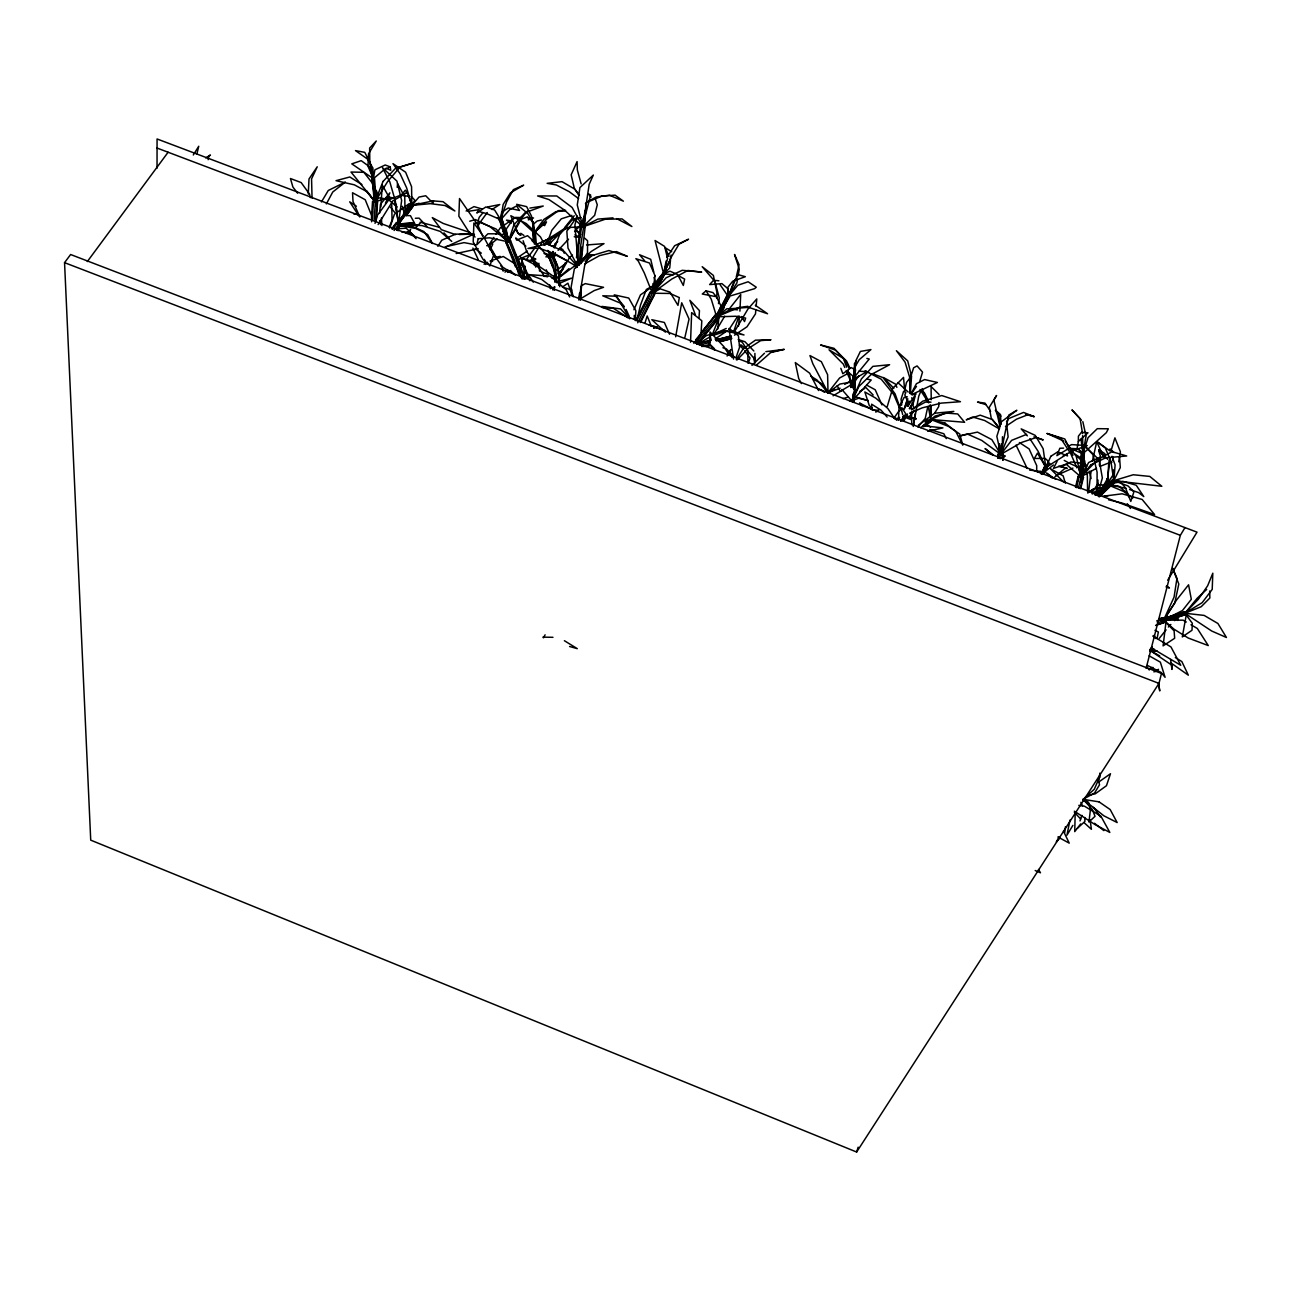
<?xml version="1.0" encoding="UTF-8"?>
<svg xmlns="http://www.w3.org/2000/svg" width="1291" height="1291" viewBox="0 0 1291 1291"><rect width="100%" height="100%" fill="white"/><g stroke="black" fill="none" stroke-linecap="round" stroke-linejoin="round"><path stroke-width="1.5" d="M157.034 168.201L157.066 138.96L1197.015 532.15L1167.677 580.24M1097.027 495.115L1097.092 472.199L1093.041 454.739L1084.908 446.153L1099.206 459.903L1102.353 478.009L1097.56 495.115M747.876 362.932L747.925 350.958L742.244 342.228L738.613 340.566M1078.356 441.425L1078.405 436.18L1081.455 432.275L1087.99 432.808L1078.356 441.425L1077.162 447.961L1082.891 453.722L1106.322 432.663L1108.34 428.79L1097.302 428.66L1088.071 437.681L1082.891 453.722L1069.109 447.961M716.828 298.027L716.876 292.411L713.374 275.403L702.191 266.688L714.891 281.486M1036.657 471.441L1036.721 465.664L1029.121 448.929L1019.406 442.539M473.039 234.171L474.475 234.833M1003.059 460.241L1003.414 454.513L999.186 454.351L999.412 443.765M999.412 454.4L999.637 443.83M1000.412 454.432L1000.525 449.155M1001.17 449.01L1001.251 445.492M1001.606 454.432L1001.832 443.862M1001.994 458.353L1002.268 445.524M1075.129 815.283L1074.741 831.614L1080.664 823.932M554.162 290.378L554.275 286.586M931.134 405.6L930.779 417.493L930.246 404.761M556.921 282.826L555.275 264.8L551.176 254.972L553.807 256.764L557.89 266.591L558.955 273.514M558.842 285.376L559.1 277.517L555.227 277.581L555.404 280.389M559.729 286.715L559.1 277.517M938.88 402.534L938.751 406.536L934.732 413.007M555.098 281.438L555.227 277.581M1081.584 457.095L1081.729 453.302L1084.488 453.722L1081.793 454.142L1081.729 453.302M1081.793 454.142L1079.744 477.025L1082.391 476.992L1084.053 465.276M1082.939 454.303L1080.89 477.283M1081.293 453.738L1079.744 477.025M1083.778 459.112L1083.988 453.319M1084.069 454.142L1081.971 477.25M371.614 221.778L371.856 216.113L365.224 199.734L352.524 192.746L353.024 201.525L359.834 217.033M690.54 342.196L691.653 312.616L701.82 320.765L700.997 334.062L693.848 343.39M898.455 420.301L899.036 407.456L904.055 397.515L907.395 396.853M308.275 194.086L309.001 178.997L317.231 166.797L311.567 178.9L312.051 198.088M739.904 311.147L740.711 294.461L728.769 309.582M635.317 320.636L635.85 310.711L628.733 298.043L614.258 294.864L617.211 297.108L629.798 318.683M1097.14 495.131L1097.995 480.01M576.319 261.863L575.964 267.447L576.238 261.524M576.48 257.797L580.369 226.296L585.146 227.006L583.822 227.587M580.934 263.654L581.999 246.92M581.111 262.154L585.146 227.006M584.855 210.917L583.322 226.651L584.178 227.151L586.243 203.445L585.436 203.575M997.814 458.111L998.056 454.222L999.234 454.254M998.201 458.192L998.056 454.222M999.928 458.289L1000.186 454.4L1002.252 454.497L1002.462 436.745M371.453 218.34L372.534 201.444L375.391 200.96L377.537 202.058L376.423 219.373M372.179 215.387L372.421 211.595M372.324 219.648L373.519 200.976M374.196 219.728L375.391 200.96M376.31 206.399L376.569 202.526L377.537 202.058M375.826 220.422L377.053 201.396M579.352 265.171L580.53 246.581L583.71 226.49M586.211 203.22L584.161 226.909M698.964 318.425L699.464 310.647L689.862 300.303L695.413 314.939M1002.655 460.145L1003.026 454.448L1001.283 454.335M652.988 283.568L652.342 293.202L666.14 277.775L682.229 270.303L701.675 272.094L687.877 270.497L671.949 278.953L653.859 292.105M910.349 393.497L911.543 376.246L907.702 360.867L896.39 350.716L905.056 362.142L909.574 377.053L910.155 393.577L910.284 378.182L913.625 367.774L917.078 365.918L922.532 372.115L919.612 381.894M1108.808 462.646L1107.678 478.332L1097.995 495.324M578.723 243.289L578.997 239.69M579.256 236.092L579.53 232.493L576.561 230.799L580.692 234.542M1099.561 777.36L1099.884 773.438M755.816 310.114L755.493 313.858L746.973 326.817L734.482 335.16M756.139 306.387L756.784 298.931L747.957 309.017L734.176 332.158M851.931 387.058L852.915 376.907L855.772 377.166C853.948 380.91 855.998 405.89 851.415 400.726M852.722 387.316L852.802 377.182M853.738 389.414L854.803 377.521L855.772 377.166M853.932 388.881L854.642 380.893M855.691 377.424L853.303 401.323M1083.488 799.774L1082.794 799.887M670.497 259.83L669.739 268.012L663.639 273.837L655.053 240.513L664.623 246.436L667.576 258.507L663.639 273.837L673.563 274.789M717.764 328.979L718.926 317.199M379.554 213.354L380.474 204.268L389.882 192.843L385.444 203.316M1099.206 778.925L1099.803 773.277M397.208 187.356L397.596 183.677L404.745 196.829L405.035 210.465L403.502 213.773M489.45 247.13L489.596 245.79L486.691 245.677M582.015 220.729L581.418 226.877L582.047 220.987M582.16 226.522L583.032 218.679M579.078 297.188L579.514 293.202M580.417 299.609L581.418 285.908M580.482 300.012L581.466 286.295M852.415 401.388L853.286 393.416M584.258 219.405L584.694 215.484M853.27 394.868L853.383 401.098M1125.978 488.305L1106.92 484.399L1110.115 457.934M738.468 326.139L739.469 317.279M1088.587 492L1091.089 471.102M1099.319 465.196L1100.432 456.143L1098.802 451.059M1064.752 832.388L1065.478 826.627M1092.347 461.339L1096.721 441.732L1103.627 456.869M398.693 222.036L401.646 200.476L396.918 181.111L382.507 167.717L389.85 181.999L395.288 200.815L398.177 222.068L394.594 199.524M718.49 303.595L719.297 297.931L715.375 283.31M1081.309 464.695L1079.228 476.686M1082.439 472.732L1083.278 466.874M581.725 226.183L578.546 246.468L577.238 266.914L575.899 267.092M913.35 424.9L915.141 413.878M718.167 316.553L717.15 322.492L712.325 334.563M1001.058 452.528L1008.707 415.121L1016.856 410.264L1001.413 421.754L996.846 436.358L1000.751 454.367L1021.601 442.442L1036.415 437.455L1043.225 439.941L1033.978 436.842M1118.732 461.775L1120.41 451.85L1114.908 437.843L1111.244 450.123M737.564 279.05L736.887 282.971L728.269 296.543L720.184 284.827M738.242 275.128L739.259 269.238L734.531 254.472L739.081 264.752L736.306 276.903M583.112 224.989L589.196 184.258L593.344 175.06L579.933 187.598L577.271 204.962L582.79 226.893L564.457 210.046L548.998 199.589L537.605 195.942L556.76 195.974L572.107 207.464L582.79 226.893M1177.747 620.455L1178.393 616.791L1174.616 620.632M913.253 426.482L918.724 396.272L920.919 390.947L928.665 402.84M671.094 255.005L670.19 259.927L663.639 273.837L669.997 271.191L677.597 274.531M739.001 315.827L733.578 331.884M208.141 159.681L208.771 156.356L210.417 155.017L205.672 157.922M666.108 261.04L663.639 273.837L671.627 256.473L679.034 244.177L688.539 239.222L674.677 245.693L666.818 257.393M1069.997 820.011L1066.947 835.164L1072.869 825.385M1157.026 638.625L1158.382 631.993L1154.945 630.363M578.901 300.093L584.71 265.397L589.229 255.457L574.382 268.673L571.074 287.457L573.188 296.688M584.355 219.341L590.633 195.07L588.712 194.15L591.165 197.184M1165.047 621.052L1163.788 622.456L1162.723 621.068L1162.481 617.727L1163.449 617.727L1164.498 619.099L1160.835 620.325M927.809 406.746L925.227 418.445L917.933 426.966M684.908 337.371L689.055 319.038L681.713 302.788L675.661 336.79M653.536 287.958L655.118 280.97L653.988 277.452M904.781 389.85L906.476 382.443L911.236 376.569M1164.482 620.648L1163.691 621.471L1162.949 618.712L1184.234 611.886L1185.493 612.676L1185.59 614.661L1169.614 619.745M636.77 320.733L640.514 305.047L646.323 289.491L656.457 283.923L640.481 294.864L633.946 309.727M196.926 153.823L198.749 146.254L193.295 154.985M522.468 277.597L525.211 266.204M1075.5 487.191L1078.163 476.298L1080.648 476.347L1083.488 477.38L1080.728 488.547M1076.581 485.287L1078.824 476.089M1076.42 487.643L1079.05 476.799L1078.163 476.298M1078.324 488.24L1080.987 477.331L1083.488 477.38M1081.213 482.479L1082.584 476.863M1080.115 488.627L1082.826 477.573M1158.979 683.391L1161.48 673.45L70.618 254.521L64.55 262.654L90.725 840.151L856.643 1152.04L1158.979 683.391L64.55 262.654M1185.59 614.661L1184.234 611.886M1146.101 668.335L1180.345 535.329L1184.993 527.599M552.855 251.455L551.354 257.167L553.371 251.584M553.871 247.63L554.872 243.821L557.696 241.546M375.036 223.375L377.117 215.694L388.769 199.879L407.117 192.569L392.787 200.944L378.134 224.553M1128.657 496.648L1127.253 493.194L1118.668 486.142L1106.92 484.399L1108.485 478.671M915.093 396.611L913.06 403.744L909.332 408.456M841.877 389.495L851.915 401.065L855.078 390.027L850.462 385.251L840.328 391.302L837.165 385.799M398.064 230.782L399.129 227.2M887.272 406.423L892.71 388.365L903.522 377.408L904.846 392.125M748.409 363.174L750.006 357.897L744.633 350.765M900.892 405.1L902.022 401.388M478.073 221.019L479.219 217.291L482.834 212.87M856.643 1152.04L858.144 1147.166M644.967 322.976L647.178 315.956L651.422 326.445M903.603 391.286L901.053 399.306L901.747 404.987M907.621 406.262L908.719 402.905M907.121 399.968L904.216 408.634M907.831 398.806L904.378 409.086M906.54 405.987L908.17 401.001M908.299 406.132L909.961 401.049M522.274 260.185L521.209 263.348L529.891 280.793M389.737 228.087L394.433 214.258L409.376 203.558L403.793 213.112M736.031 357.607L739.565 347.231L738.436 335.805L729.044 328.527L733.578 359.108M1079.986 820.931L1081.939 815.379M523.307 275.854L524.598 272.223M553.21 258.442L553.807 256.764M547.013 243.579L551.806 230.314L561.295 218.825L571.913 215.403M554.727 247.872L559.455 234.849L571.929 220.164L581.16 217.517M489.822 265.72L493.775 254.908L501.844 265.817L503.151 271.158M903.119 420.947L904.507 417.203L905.54 417.235L904.265 420.688M905.846 392.303L904.83 394.965L908.977 404.503L916.029 393.884L912.156 394.901M710.938 338.016L708.872 343.18L714.504 348.812M1001.477 452.625L1008.11 436.907L1006.657 423.851M389.14 227.248L392.061 220.374L391.673 201.816M409.069 233.171L410.619 229.508L406.262 233.364M735.902 278.646L728.269 296.543L754.606 288.668L756.252 287.215L748.167 281.761L737.839 285.246L728.269 296.543L727.559 287.715L732.675 281.26L745.343 276.71L738.42 274.757L733.788 281.874L728.269 296.543L728.237 288.926L721.927 283.633L709.63 284.569L713.568 280.308L718.909 280.776M852.706 399.226L861.323 379.038L872.845 366.386L889.596 364.707L871.102 374.584L858.902 386.525L851.915 401.065M555.017 277.097L555.55 280.567L553.532 265.575L549.498 255.908L548.901 257.571L552.887 267.076M1099.706 776.892L1094.284 789.269L1084.456 798.064M1044.629 473.119L1047.001 467.81L1044.484 466.858L1041.288 473.991M1041.498 474.281L1044.484 466.858M1042.95 474.426L1046.13 467.358M1164.417 618.324L1174.068 597.087L1176.956 578.32L1172.728 568.266M523.613 276.064L526.018 270.916M530.827 260.621L538.557 247.824M490.16 249.744L492.678 244.386L491.968 242.062L488.547 245.79M635.995 320.297L650.099 292.008L652.681 292.67L654.585 294.396L640.562 322.524M638.997 315.537L640.675 311.954M636.866 320.329L651.003 291.992M637.722 322.798L652.681 292.67M640.11 321.911L654.166 293.67M558.874 275.661L565.442 262.509M477.638 226.877L479.429 223.295M727.285 296.397L729.625 297.188L726.914 295.897L722.105 306.483L715.747 316.456L717.877 317.57L724.235 307.597M728.221 296.962L716.666 317.102M909.526 408.763L913.495 401.017L911.672 397.789M641.53 310.163L648.711 296.204M647.453 306.548L654.585 294.396M726.914 295.897L715.747 316.456M722.04 306.064L727.333 295.768M729.254 296.704L717.877 317.57M729.205 297.317L717.538 317.554M1057.039 461.452L1053.44 468.391L1069.142 463.13L1078.792 467.552L1080.825 476.847L1096.559 468.278M509.251 240.11L519.305 220.939L527.535 210.933M509.203 240.207L519.498 222.391M911.091 393.739L916.384 383.75L924.614 379.554L937.395 382.475L911.769 394.594M326.365 203.913L332.739 192.036L345.375 182.047L328.285 190.471L321.443 201.929M545.092 634.817L543.463 637.819L542.962 637.141L552.968 637.302M1059.104 836.891L1056.361 841.91L1059.959 837.843M652.568 292.847L663.881 273.434C661.557 273.272 647.146 292.508 653.424 293.477L664.687 274.095L663.881 273.434M549.514 245.193L551.305 241.982L548.062 244.112M651.584 292.428L662.912 272.998M654.037 288.006L661.589 275.144M655.844 289.039L654.004 292.315L660.169 288.845L669.981 292.153L677.985 305.37L679.324 297.592L670.094 293.477L654.311 293.235M653.617 293.945L664.687 274.095M727.091 356.026L730.787 349.474L729.786 352.362L732.078 357.607M558.18 277.307L569.476 257.587L572.51 255.102M710.825 339.791L708.872 343.18L711.051 340.114M713.745 334.708L724.671 316.214M401.404 218.873L404.39 213.757L402.259 206.237M1170.582 659.475L1171.954 669.416L1172.244 665.446L1150.103 650.454L1152.072 647.081M581.386 262.509L587.502 252.713L587.599 240.788L584.839 238.286M736.241 359.705L743.148 348.86L755.429 340.162L770.985 339.743L760.625 340.646L748.118 348.586L737.048 359.947M1091.863 493.065L1098.076 483.35M1129.593 489.531L1138.646 492.629L1143.794 496.583L1136.225 485.238L1122.96 481.382L1106.92 484.399L1113.391 474.394M437.843 246.291L441.796 240.207L455.61 234.107L472.216 234.042M728.947 329.641L737.645 316.327M540.606 244.709L542.656 241.578L556.018 235.704L537.879 243.773L527.035 258.603M488.482 245.435L493.888 237.399M496.034 234.187L500.359 227.749L515.577 217.404L521.548 217.598M512.156 220.632L506.25 229.104L507.444 236.398M911.252 393.9L916.481 386.396M856.433 360.786L854.432 363.642L854.303 377.166L846.815 370.969M406.375 215.597L413.007 206.286L411.248 204.753L397.789 223.424L396.45 222.472L391.689 228.797M405.874 215.29L413.007 206.286M406.213 215.403L412.878 206.011M893.775 418.3L899.214 410.651M411.248 204.753L392.561 229.378M410.683 204.494L397.45 223.311L398.193 223.924M412.168 205.366L398.677 224.085L400.436 225.538L396.87 230.282M1006.496 421.721L1008.787 418.542L1023.521 412.426L1034.156 416.638L1025.57 414.476M480.559 221.745L487.272 212.515M519.644 219.728L534.071 232.783L543.85 219.438L555.905 211.659L565.28 210.74M543.963 244.935L548.514 238.77L563.909 228.927L569.67 228.346M87.32 261.573L168.104 152.241M393.206 227.539L396.821 222.697L398.677 224.085M394.094 230.508L398.741 224.295L397.45 223.311M396.547 229.976L400.065 225.296L418.671 225.279M853.738 382.685L858.967 375.762M1159.705 655.909L1150.103 650.454L1152.395 647.437M900.602 420.947L905.249 414.863M702.256 331.254L715.036 315.472L702.546 331.69M714.601 315.23L715.343 315.908L695.51 340.066M699.674 341.615L718.651 318.361L716.844 317.102L695.671 342.712M705.16 334.208L707.484 331.206M714.423 322.185L717.909 317.683L716.392 316.489M718.216 318.119L696.882 343.922M561.069 232.138L548.643 244.677M564.538 227.716L574.221 215.758M568.556 239.19L558.067 250.373M574.608 231.605L582.289 222.988M1159.286 638.367L1166.08 629.863M1049.486 462.953L1045.855 467.471L1037.464 453.109L1034.398 458.466L1045.177 458.434L1048.421 461.339L1045.855 467.471L1038.174 451.414L1029.815 438.633M552.564 289.862L555.017 287.038M552.58 255.779L555.033 253.004M900.908 421.124L907.476 413.975M541.639 223.779L544.608 225.618L546.513 221.858L534.071 232.783L533.312 222.697L527.793 213.499L516.658 204.317L526.647 206.641L531.553 216.226L534.071 232.783L546.803 219.083L558.551 210.594L565.603 210.368M546.819 244.064L552.241 238.238L567.265 227.458L581.128 227.071L575.431 227.781M396.579 229.023L399.274 226.135M1002.655 458.466L1005.173 455.82L1000.138 458.708M420.624 222.601L416.493 226.877L410.441 215.662L404.793 215.484L398.435 224.005L414.314 223.182M853.254 399.694L871.231 379.99L867.358 379.167M1097.253 494.824L1112.923 479.526L1113.73 479.929L1115.021 481.527L1101.013 495.228M1168.339 627.023L1170.856 624.457M552.693 255.812L555.388 253.084M376.343 200.46L378.925 197.862L388.155 199.25L397.16 206.98M1112.923 479.526L1097.576 494.518M1109.566 484.109L1113.73 479.929M1112.648 479.8L1113.084 480.575L1097.624 495.663M1107.646 487.724L1114.585 480.752M1115.021 481.527L1099.287 496.874M1114.762 481.785L1113.972 481.382L1098.463 496.502M584.113 225.602L594.667 215.323L597.281 204.801L595.312 199.024M751.975 365.369L764.466 353.25M505.023 272.159L507.75 269.577M1098.399 494.889L1101.191 492.242M1206.682 589.438L1197.225 598.233L1184.896 613.257L1186.155 615.581L1182.298 636.931L1191.996 630.266L1192.319 623.263L1184.896 613.257L1198.371 599.25L1207.634 585.807L1212.814 573.204L1212.217 589.374L1202.179 602.655L1184.896 613.257L1211.7 631.025L1226.45 637.496L1217.913 623.488L1204.132 615.404L1184.896 613.257L1201.195 606.722L1209.861 598.007L1209.715 591.004M902.312 420.269L907.686 415.347M1077.372 828.322L1084.908 821.447L1084.747 817.461M558.713 277.662L568.944 268.657M580.918 260.588L591.375 251.374L604.01 243.628L586.55 244.983M756.348 365.175L770.679 352.588L784.073 349.393L765.853 351.636M585.21 261.476L592.085 255.553L608.9 250.535L627.297 256.312L616.436 251.584L599.637 255.586L584.888 263.767M716.392 296.72L712.906 292.573L706.064 290.83L702.288 294.025L716.392 296.72L720.975 305.951L716.618 316.811L735.692 316.263L745.649 318.086L744.52 321.556L741.55 316.537M1090.605 491.532L1093.671 488.918M1054.844 476.944L1064.785 468.552L1067.254 468.294L1058.636 466.245M488.805 245.887L497.18 238.916M558.18 273.321L562.731 269.561M923 425.998L930.746 419.623L945.432 413.007L957.712 413.959L964.619 422.286L930.714 419.478L931.666 420.608L925.453 425.707M896.132 419.672L899.085 417.235M896.729 420.124L899.698 417.703M925.163 422.092L928.213 419.575M923.63 426.772L931.424 420.382M925.195 425.239L931.666 420.608M920.693 427.708L935.152 416.025L953.823 411.409L934.684 413.217L918.321 425.239M523.5 278.307L527.954 274.741M1092.234 494.05L1096.349 490.806M1103.321 485.674L1105.951 483.205L1103.208 485.384M1093.703 493.275L1096.801 491.225M1101.191 488.66L1106.677 484.335L1107.872 485.594M1094.316 494.082L1097.06 491.919M1099.174 491.693L1107.42 485.174M1095.51 495.341L1098.254 493.178M1095.042 494.937L1097.786 492.775M1099.625 492.097L1105.128 487.756M696.188 343.487L706.516 335.499L724.138 330.738L744.036 334.966L729.609 330.028M1043.806 472.458L1053.456 465.002M1098.544 782.152L1110.486 773.729L1106.452 785.719L1095.252 793.82L1089.669 794.998M912.221 409.312L922.823 401.146L941.752 395.546L960.456 401.711L941.236 403.115L922.129 407.875L910.026 413.249M1087.7 493.049L1092.476 489.45L1113.504 485.093L1098.286 485.013M501.376 235.446L504.329 233.235M558.842 277.743L574.85 265.736M556.647 270.255L566.007 263.283M1050.471 464.195L1045.855 467.471L1043.144 448.687L1035.204 435.357L1021.181 428.87L1027.346 435.842M715.053 339.017L727.414 330.674M517.336 257.764L527.325 251.051M1005.479 426.546L1016.485 419.188L1028.104 414.637L1034.156 416.638M875.766 412.119L878.913 410.07L872.894 410.28M491.952 209.529L499.762 204.543L487.627 206.963M502.07 219.325L499.278 220.196L502.07 219.325L509.396 241.385L510.639 240.852L518.03 259.636L523.856 278.759M581.45 259.459L588.099 255.392L593.634 255.311M833.098 395.804L843.346 389.64M579.627 299.302L594.231 290.572L603.559 287.312L585.243 283.617L582.031 285.392M859.822 391.383L864.744 388.446M550.273 256.441L552.274 256.07L550.482 252.649M1068.173 446.557L1071.578 444.62L1087.216 445.589L1073.563 450.462L1063.171 455.852M1153.944 671.933L1158.543 669.303M696.979 344.277L710.373 336.741M466.132 211.014L474.007 206.608L482.318 209.061M507.46 272.385L510.72 270.561M524.178 279.292L528.923 276.677M586.453 202.348L596.2 196.99L609.481 195.231L623.392 201.17L615.065 195.151L601.832 196.103L586.517 202.526M484.109 264.268L487.627 262.331M847.961 373.454L839.618 377.989L827.999 392.706L816.977 379.99L810.861 376.165M911.43 409.683L925.389 402.082L930.989 402.147M584.468 226.022L597.878 219.099L613.015 217.872M844.717 384.379L866.777 371.727L858.886 371.163M1168.742 617.485L1182.427 610.546L1191.319 599.314L1188.559 584.807L1176.537 600.041L1164.692 618.421L1174.794 603.01L1178.796 584.032L1172.68 568.395M515.512 266.834L506.04 242.853L508.025 241.95M834.68 389.382L827.999 392.706L822.093 383.895L812.62 378.86M1061.073 466.89L1070.981 461.952L1080.922 463.146M445.992 246.871L474.055 234.042M1155.719 651.374L1150.103 650.454L1153.718 648.711M903.119 416.315L906.621 414.637M910.107 412.975L914.948 410.215L908.202 417.784L901.989 407.843L901.005 407.956L902.699 414.653M390.221 166.862L383.895 169.863L373.357 178.707L351.798 163.86L361.206 160.665L369.178 166.507L373.357 178.707L374.89 169.831L385.202 164.99L390.221 166.862L390.753 170.315L386.025 168.185M709.566 336.193L726.22 328.463M518.869 266.011L522.419 264.365M529.504 261.072L534.813 258.62M1100.61 456.998L1088.652 462.501L1080.825 476.847L1066.866 464.825M499.762 219.89L506.96 242.353L510.639 240.852M1056.393 475.459L1072.934 468.084M555.372 277.678L558.938 277.339L559.761 278.727M559.245 283.455L571.639 278.13L554.791 282.148M1149.474 668.916L1152.96 667.415M506.04 242.853L509.396 241.385M518.643 259.249L529.439 254.827M1026.571 434.373L1011.628 440.36L1000.751 454.367L991.843 439.634L977.465 432.098L959.423 436.035L967.298 433.986L981.693 440.392L999.153 453.206M1100.061 466.374L1111.664 461.807M373.47 197.91C374.438 207.98 379.538 195.361 376.149 190.342M840.134 388.22L827.999 392.706L812.83 363.739L809.957 355.558L821.366 361.69L827.612 374.713L827.999 392.706L839.892 384.056L852.254 381.862M528.293 219.89L533.522 217.969L527.535 217.776M853.238 400.21L858.644 398.241L868.31 400.613L855.643 396.95M584.645 226.248L605.14 219.26L622.02 218.889L631.896 226.538L616.598 218.599M508.17 241.982L506.96 242.353M1158.802 618.954L1162.481 617.727M1159.77 618.954L1163.449 617.727M1156.688 620.939L1162.174 619.115M1157.236 622.891L1162.723 621.068M1155.59 625.473L1164.756 622.44M713.81 335.224L726.091 331.174M1156.462 624.876L1163.788 622.456M653.601 328.059L657.297 326.865L653.73 327.753M1162.755 619.535L1184.025 612.709M1163.691 621.471L1184.96 614.661M1163.062 620.664L1184.331 613.87M1184.848 611.869L1162.949 618.712M1175.133 617.195L1185.8 613.822M525.13 278.678L528.794 277.549M843.007 398.645L848.397 396.999M419.107 203.22L411.861 205.398L407.875 193.973L405.374 190.164L401.211 195.086L410.022 196.635M372.583 184.565L371.921 178.852L374.229 178.755M376.924 201.202L390.14 197.265L393.739 198.201M469.73 221.213L475.395 219.551L490.16 226.813L508.331 241.853L513.947 224.747L525.082 212.725L543.253 206.027L529.891 208.077M716.344 340.937L731.335 336.967L731.077 336.047L716.005 339.791M721.734 338.92L729.221 336.935M699.351 343.132L708.259 340.759L709.517 345.601L705.709 346.617M698.738 343.68L708.388 341.131M731.077 336.047L716.085 340.017M716.134 340.421L719.862 339.42M699.302 345.213L708.824 342.696M720.346 341.018L731.61 338.032M720.378 341.405L729.754 338.936M720.475 341.615L731.723 338.662M705.499 346.246L709.517 345.601M701.723 346.553L709.292 344.568L708.646 342.389M456.175 253.536L478.235 248.743M541.413 220.003L537.185 221.035L533.022 224.408L534.071 232.783M533.49 242.401L532.699 232.848L535.458 232.751M445.072 246.823L464.034 242.611L475.717 244.822M927.648 431.178L942.93 427.902L923.194 425.772M903.878 416.977L911.494 419.769M495.663 257.296L500.182 256.393M770.34 352.104L784.073 349.393M1104.467 496.357L1108.194 495.647M551.467 246.274L555.356 245.548M1076.565 466.939L1085.505 465.309M577.158 267.092L575.754 267.64M468.197 211.321L479.139 209.626M353.928 214.145L357.768 213.596M747.909 306.29L738.646 307.581L716.618 316.811L711.26 299.189L706.064 290.83M1102.821 496.277L1122.121 493.808L1142.132 499.456L1154.59 514.56L1121.992 503.006L1108.549 499.778M532.037 259.572L535.894 259.088M1037.674 471.909L1041.417 471.522L1029.589 470.085M545.851 256.861L555.114 255.925L544.027 253.504M400.42 223.843L414.282 222.697M397.563 228.749L406.165 228.2L414.088 235.753M475.443 222.956L481.123 222.762L496.067 229.023L504.248 237.576M1063.558 448.138L1059.846 448.267L1056.893 455.658L1068.98 448.332L1078.308 448.832L1082.891 453.722L1086.054 436.18L1082.826 421.641M459.257 234.51L472.199 234.107M415.347 218.26L419.107 218.147L426.805 226.409M401.953 232.17L409.957 231.993L416.089 238.657M851.043 400.581C845.492 400.775 857.886 402.421 853.093 400.839M1165.563 620.1L1183.105 620.164L1186.268 622.02M1001.058 454.287L1002.058 454.335M400.129 225.457L411.684 226.135L423.932 231.573L432.437 243.531L427.66 234.526L415.863 228.491L400.162 225.683M998.443 454.287L1000.186 454.4M400.404 224.134L422.141 225.602L440.215 231.396L451.753 241.401M602.009 307.419L613.403 308.291L627.878 317.844M431.904 200.799L443.039 201.686L454.9 210.998L444.959 205.527L430.355 203.655L411.861 205.398L406.617 187.824L400.178 173.882L392.964 163.634L405.616 172.219L411.571 186.695L411.861 205.398L433.486 200.799L433.001 203.171L425.723 195.748L418.978 197.071L411.861 205.398L414.782 200.17L411.781 196.942M853.609 377.424L854.803 377.521M574.221 236.753L579.901 237.286M1150.103 650.454L1157.365 651.197M737.597 309.84L726.914 308.727L716.618 316.811L732.029 308.63L748.667 307.339L767.548 313.745L755.316 305.257M588.018 254.456L593.602 255.069M552.726 278.081L556.389 278.533M601.88 306.403L620.6 308.92L629.798 318.587M492.613 261.444L490.096 261.072L503.28 256.489L514.899 263.751L521.225 277.759M1078.808 805.374L1084.537 806.23L1100.868 816.122L1109.824 832.437L1095.042 824.578L1074.338 811.184M511.817 220.955L506.492 220.116L511.22 223.198M916.239 418.574L904.797 416.331L916.174 418.978M649.147 325.09L654.811 326.333M1080.761 476.379L1082.391 476.992M543.737 275.984L547.594 276.823M551.451 277.678L555.308 278.517M866.874 358.446L869.279 359.027L854.303 377.166L854.029 368.516L859.241 359.689L870.941 349.571L860.371 351.442L855.885 360.657L854.303 377.166L855.578 369.888L851.14 367.596L842.829 373.745L840.828 368.29M420.22 222.197L438.746 227.151M522.807 258.62L533.603 261.524L535.733 266.495M1079.05 476.799L1080.987 477.331M569.557 646.484L577.287 648.663L564.393 640.707M929.746 429.483L943.85 433.744L946.255 438.617M986.276 404.728L977.529 402.082L984.952 403.099L990.617 411.426M902.651 416.654L904.507 417.203M1063.881 441.151L1047.13 433.502L1064.817 438.988L1072.999 455.271M653.811 326.849L664.687 330.222M571.687 290.055L562.392 287.054L567.927 283.181L572.123 295.461M1165.999 586.889L1169.436 588.002L1166.548 585.63M722.912 347.763L726.413 348.909L733.998 356.719M738.178 339.501L744.988 341.76L753.863 350.991M1163.627 620.1L1166.128 620.923L1163.094 645.871L1174.665 638.27L1174.116 630.863L1163.627 620.1L1173.922 629.137L1188.22 638.028L1208.263 645.565L1197.322 628.475L1190.996 624.779M455.545 234.623L441.409 229.701L432.291 217.598L443.184 223.44L470.408 232.687M1047.13 433.502L1060.702 438.295L1070.755 453.674L1076.952 467.939M541.187 271.804L548.481 274.483L546.254 269.819M581.854 227.297L580.369 226.296M868.665 372.211L865.035 370.856L881.204 379.199L893.743 394.513L899.214 407.23M872.28 373.583L883.125 377.666L895.099 393.884L901.118 410.716M157.066 148.062L1180.345 535.329M1108.759 485.174L1123.525 491.403L1132.788 497.971M1035.188 870.521L1040.481 872.797L1038.48 869.424M550.708 252.342L566.991 260.75M574.882 234.881L578.223 236.495M1108.598 460.903L1111.793 462.485M1147.36 665.398L1161.077 672.417L1165.095 677.323L1160.351 662.154L1149.119 655.812M871.635 409.215L859.516 402.986L862.081 405.81M1044.693 467.1L1047.001 467.81M559.842 247.953L562.828 249.55L564.215 253.278M1084.408 800.049L1088.507 802.244L1090.475 809.296L1088.942 822.012L1095.026 816.299L1092.331 809.441L1083.052 799.307L1094.574 792.997L1099.512 784.767L1098.189 779.07M1057.894 836.971L1069.222 843.136L1063.461 831.13M866.713 385.121L875.233 389.785L881.963 404.922M500.763 265.898L515.464 275.209M677.533 275.161L684.633 279.098L683.31 285.456L678.404 276.096M1064.22 460.387L1069.142 463.13M999.153 428.79L984.63 420.495L972.639 417.009L966.233 419.849L980.224 415.169L992.295 419.527L999.557 428.257L991.262 418.365L989.277 407.294L996.571 395.498L993.86 400.081L999.928 426.062M699.254 343.858L704.144 346.634M544.77 253.359L548.062 255.263M576.657 266.43L556.663 254.666L539.428 248.211L527.922 248.469L546.835 243.902L564.199 251.422L577.045 265.962M819.43 389.253L824.513 392.286M1152.75 636.011L1170.969 646.936L1180.765 665.285L1151.265 647.808M1083.101 800.146L1087.716 802.954M671.707 251.729L665.333 247.791L669.028 256.393M1175.343 657.555L1181.846 661.573L1188.333 675.177L1170.84 662.864M361.9 184.565L349.813 176.98L336.031 180.675L354.347 184.823L366.87 191.617L373.874 200.315M400.436 225.538L398.741 224.295M1098.899 449.817L1104.854 453.674L1105.435 457.127M497.342 217.598L500.682 219.744L509.913 209.432L516.626 205.979L519.515 210.481L508.234 208.012L501.666 212.257L500.682 219.744L486.449 213.531L477.896 211.256L476.879 213.031L485.819 206.963L494.614 209.997L500.682 219.744L506.653 201.783L513.398 189.632L523.662 185.162L510.461 192.843L503.167 204.446L500.682 219.744L497.858 217.63M1081.325 458.224L1074.935 454.093L1081.6 460.758M356.381 206.205L349.716 201.832L358.817 215.823M520.709 233.3L523.92 235.414M531.94 240.691L536.766 243.854L549.53 258.507L555.84 275.225M1055.667 479.332L1046.485 473.039L1052.133 477.993M926.018 423.997L930.553 427.111M412.442 206.027L410.812 204.769M555.63 277.823L539.525 266.591L526.793 251.923L523.145 240.755M1110.147 451.027L1097.221 441.829L1105.29 447.912L1110.873 461.242L1113.843 480.655L1127.995 485.932L1133.934 491.823L1130.787 501.424L1125.494 487.901L1120.152 481.446L1113.843 480.655L1113.326 469.763M475.169 248.663L481.349 253.165M509.816 270.577L512.866 272.804M578.578 198.604L569.186 191.665L556.324 184.952L547.142 183.338L562.021 181.66L574.882 189.196L579.304 195.441M520.886 235.349L517.981 233.155L515.674 228.023M919.983 389.559L924.517 392.997L928.6 401.404M554.888 289.604L541.671 279.421L529.245 274.66L550.208 276.129L566.2 289.717L569.654 296.978M1094.478 823.271L1103.853 830.613M740.808 344.762L745.553 348.538M715.343 315.908L716.844 317.102M992.472 454.529L985.049 448.542L992.795 454.916M1112.89 451.56L1109.857 449.09L1114.02 452.576M475.072 237.011L468.907 231.993L458.87 216.243L459.515 198.54L477.848 225.037L482.624 236.027M996.571 411.151L1000.509 414.572L1000.961 424.271M872.183 408.069L869.263 405.519L864.841 391.964L875.782 398.161L887.756 408.408L895.131 419.301M534.845 242.224L527.551 235.704L516.61 240.126L515.722 237.931L525.889 246.145M1084.472 823.013L1091.411 829.306L1090.104 819.963M1113.084 480.575L1113.972 481.382M897.826 382.556L908.202 392.044M665.381 332.126L651.81 319.7L664.349 322.46L669.561 334.256M489.902 265.72L482.995 259.297L473.2 241.966L473.894 222.972L483.205 236.075M520.338 235.091L517.53 232.445L510.833 215.726L526.244 223.553L540.477 236.931L545.012 245.371M939.122 394.513L931.069 386.558L931.231 399.726M739.485 345.31L743.551 349.345M1084.279 463.421L1086.941 466.099M1063.413 481.833L1050.422 468.73L1063.155 475.83L1065.317 483.092M1098.706 450.172L1107.807 459.402M865.196 386.848L873.168 395.014M893.84 388.317L883.496 377.537L895.486 384.105L896.906 387.381M1151.701 667.447L1155.687 671.61M995.345 410.328L1000.896 416.17M624.086 307.08L620.245 303.046L602.736 295.8L615.662 296.155L624.069 306.257M1074.402 812.362L1080.696 819.027M1081.455 420.172L1071.95 409.876L1080.083 418.655L1082.584 433.695M443.959 232.864L449.155 238.561M887.111 417.025L881.011 410.135L871.635 404.212L871.893 409.909M714.665 350.216L709.727 344.616L710.034 331.948L723.751 346.488L729.012 354.638M746.714 349.877L753.702 357.962L754.751 362.884M1146.844 667.124L1149.313 669.964M644.725 260.911L639.545 254.747L650.712 259.33L653.746 272.014M930.053 418.768L931.344 420.188M390.431 207.109L394.723 212.45M1100.594 452.302L1104.128 456.74M996.329 412.474L998.734 415.557L1000.251 426.175M366.676 190.81L373.841 200.202M297.608 193.23L292.863 186.953L290.459 178.529L301.158 182.564L309.533 194.102L310.389 197.636M1106.064 483.512L1106.677 484.335M1065.559 441.925L1076.258 456.401L1079.566 471.263M1093.493 807.359L1100.529 817.025M578.997 195.038L574.35 188.47L571.155 174.785L577.093 161.617L577.335 169.928L581.144 183.903M1127.237 503.7L1130.464 508.476M533.28 282.164L526.857 272.433L520.547 257.199L538.137 266.414L544.463 276.5M484.125 237.657L494.695 257.232M490.354 248.679L495.776 257.99M489.596 245.79L496.857 258.297M488.45 245.193L496.583 259.184M849.43 368.532L844.572 359.899L834.002 348.312L820.608 344.987L835.567 350.135L846.525 360.98L849.978 368.177M389.785 198.459L382.233 185L380.893 206.915M547.723 250.422L550.45 255.489M577.384 265.656L567.992 248.05L566.846 231.137L577.416 216.178L574.915 224.828L578.094 263.542M801.404 383.588L798.693 378.505L795.304 362.577L809.651 373.18L818.607 390.544M548.546 250.744L551.225 255.86M1027.216 468.536L1016.049 445.105M1080.874 802.34L1082.471 805.681M472.877 248.114L478.38 259.927M626.07 309.437L629.282 316.392M518.224 218.631L518.934 220.212L527.454 216.856L533.167 222.052L535.475 244.047M844.766 367.467L843.297 364.094L829.032 349.813L843.41 358.43L846.654 367.193M846.218 370.84L850.608 380.974L851.011 387.01M506.911 242.466L514.625 260.637L518.692 274.015M513.382 249.841L517.739 260.169M506.492 242.611L514.318 261.153M552.951 255.328L557.083 265.22L558.938 277.339M1154.186 635.237L1155.542 638.496M922.129 388.591L927.245 400.92M508.525 239.771L501.747 219.292M503.377 231.137L507.46 242.111M503.167 231.331L505.217 236.818M847.945 370.695L849.881 375.955L850.834 387.542M1112.003 456.256L1115.101 464.97L1113.843 480.655L1161.835 486.287L1149.797 476.427L1133.256 474.749L1113.843 480.655L1120.298 467.584L1119.555 457.224M500.779 219.535L516.384 260.024L522.21 279.146M499.601 220.228L502.57 229.475M518.579 259.685L524.404 278.791M518.32 262.073L521.225 271.61M484.383 259.394L485.868 264.494M379.554 220.761L380.635 224.634M1089.217 471.15L1091.105 478.59M912.334 402.534L913.738 408.198M708.937 343.664L708.259 340.759M910.8 405.729L911.543 409.634M928.277 406.487L930.359 417.622M1084.521 460.29L1087.345 475.75L1087.587 491.613M1158.543 683.617L1159.754 690.943L1158.543 682.971M549.724 284.908L550.353 288.684M554.194 275.725L554.727 279.195M1081.019 439.214L1082.891 453.722L1082.616 435.696M373.551 178.545L375.229 201.428M374.535 178.513L376.197 201.541M375.148 186.63L375.762 196.264M372.47 178.674L374.148 201.509M754.396 356.784L754.928 362.577M381.91 225.57L381.394 218.018M538.863 263.283L539.541 271.175M537.411 263.122L537.734 267.011M533.409 232.67L534.377 244.144M535.329 261.315L535.83 267.108M533.941 259.701L534.442 265.526M535.378 232.606L536.314 244.064M533.958 258.006L534.28 261.944M634.236 315.391L634.43 319.151M396.289 204.268L396.627 212.095M754.88 353.395L755.057 362.658M911.591 413.394L911.736 424.674M1112.939 457.03L1112.971 460.677M1106.903 478.816L1106.92 484.399M368.564 153.807L367.967 166.136L373.357 178.707L372.889 168.008L367.306 158.906L355.493 150.611L364.74 152.354L369.742 161.956L373.357 178.707L369.791 160.633L369.646 148.045L376.262 141.009L368.564 153.807M1150.394 650.906C1149.781 653.746 1149.732 645.968 1150.394 650.906M655.134 275.967L652.342 293.202L644.322 273.014L638.254 261.008L635.85 258.668L649.486 263.025L655.134 275.967M478.219 238.722L476.766 244.822L487.917 233.784L499.617 233.849L508.331 241.853L489.531 237.802L478.219 238.722M382.991 181.498L375.036 201.751L351.007 172.042L363.868 172.3L372.615 183.435L375.036 201.751L387.752 181.386L399.871 167.233L414.282 162.666L395.659 168.169L382.991 181.498M1050.826 456.288L1045.855 467.471L1066.673 454.319L1067.56 455.901L1057.571 451.963L1050.826 456.288M1090.927 464.808L1080.825 476.847L1097.624 459.677L1112.003 451.721L1126.672 455.981L1105.693 457.821L1090.927 464.808M829.371 393.142L826.611 392.238L829.371 393.142M1099.028 801.856L1083.052 799.307L1103.886 815.815L1117.167 822.561L1110.163 809.538L1099.028 801.856M944.996 423.125L930.714 419.478L948.401 426.32L959.729 434.002L962.796 445.169L955.711 431.339L944.996 423.125"/></g></svg>
